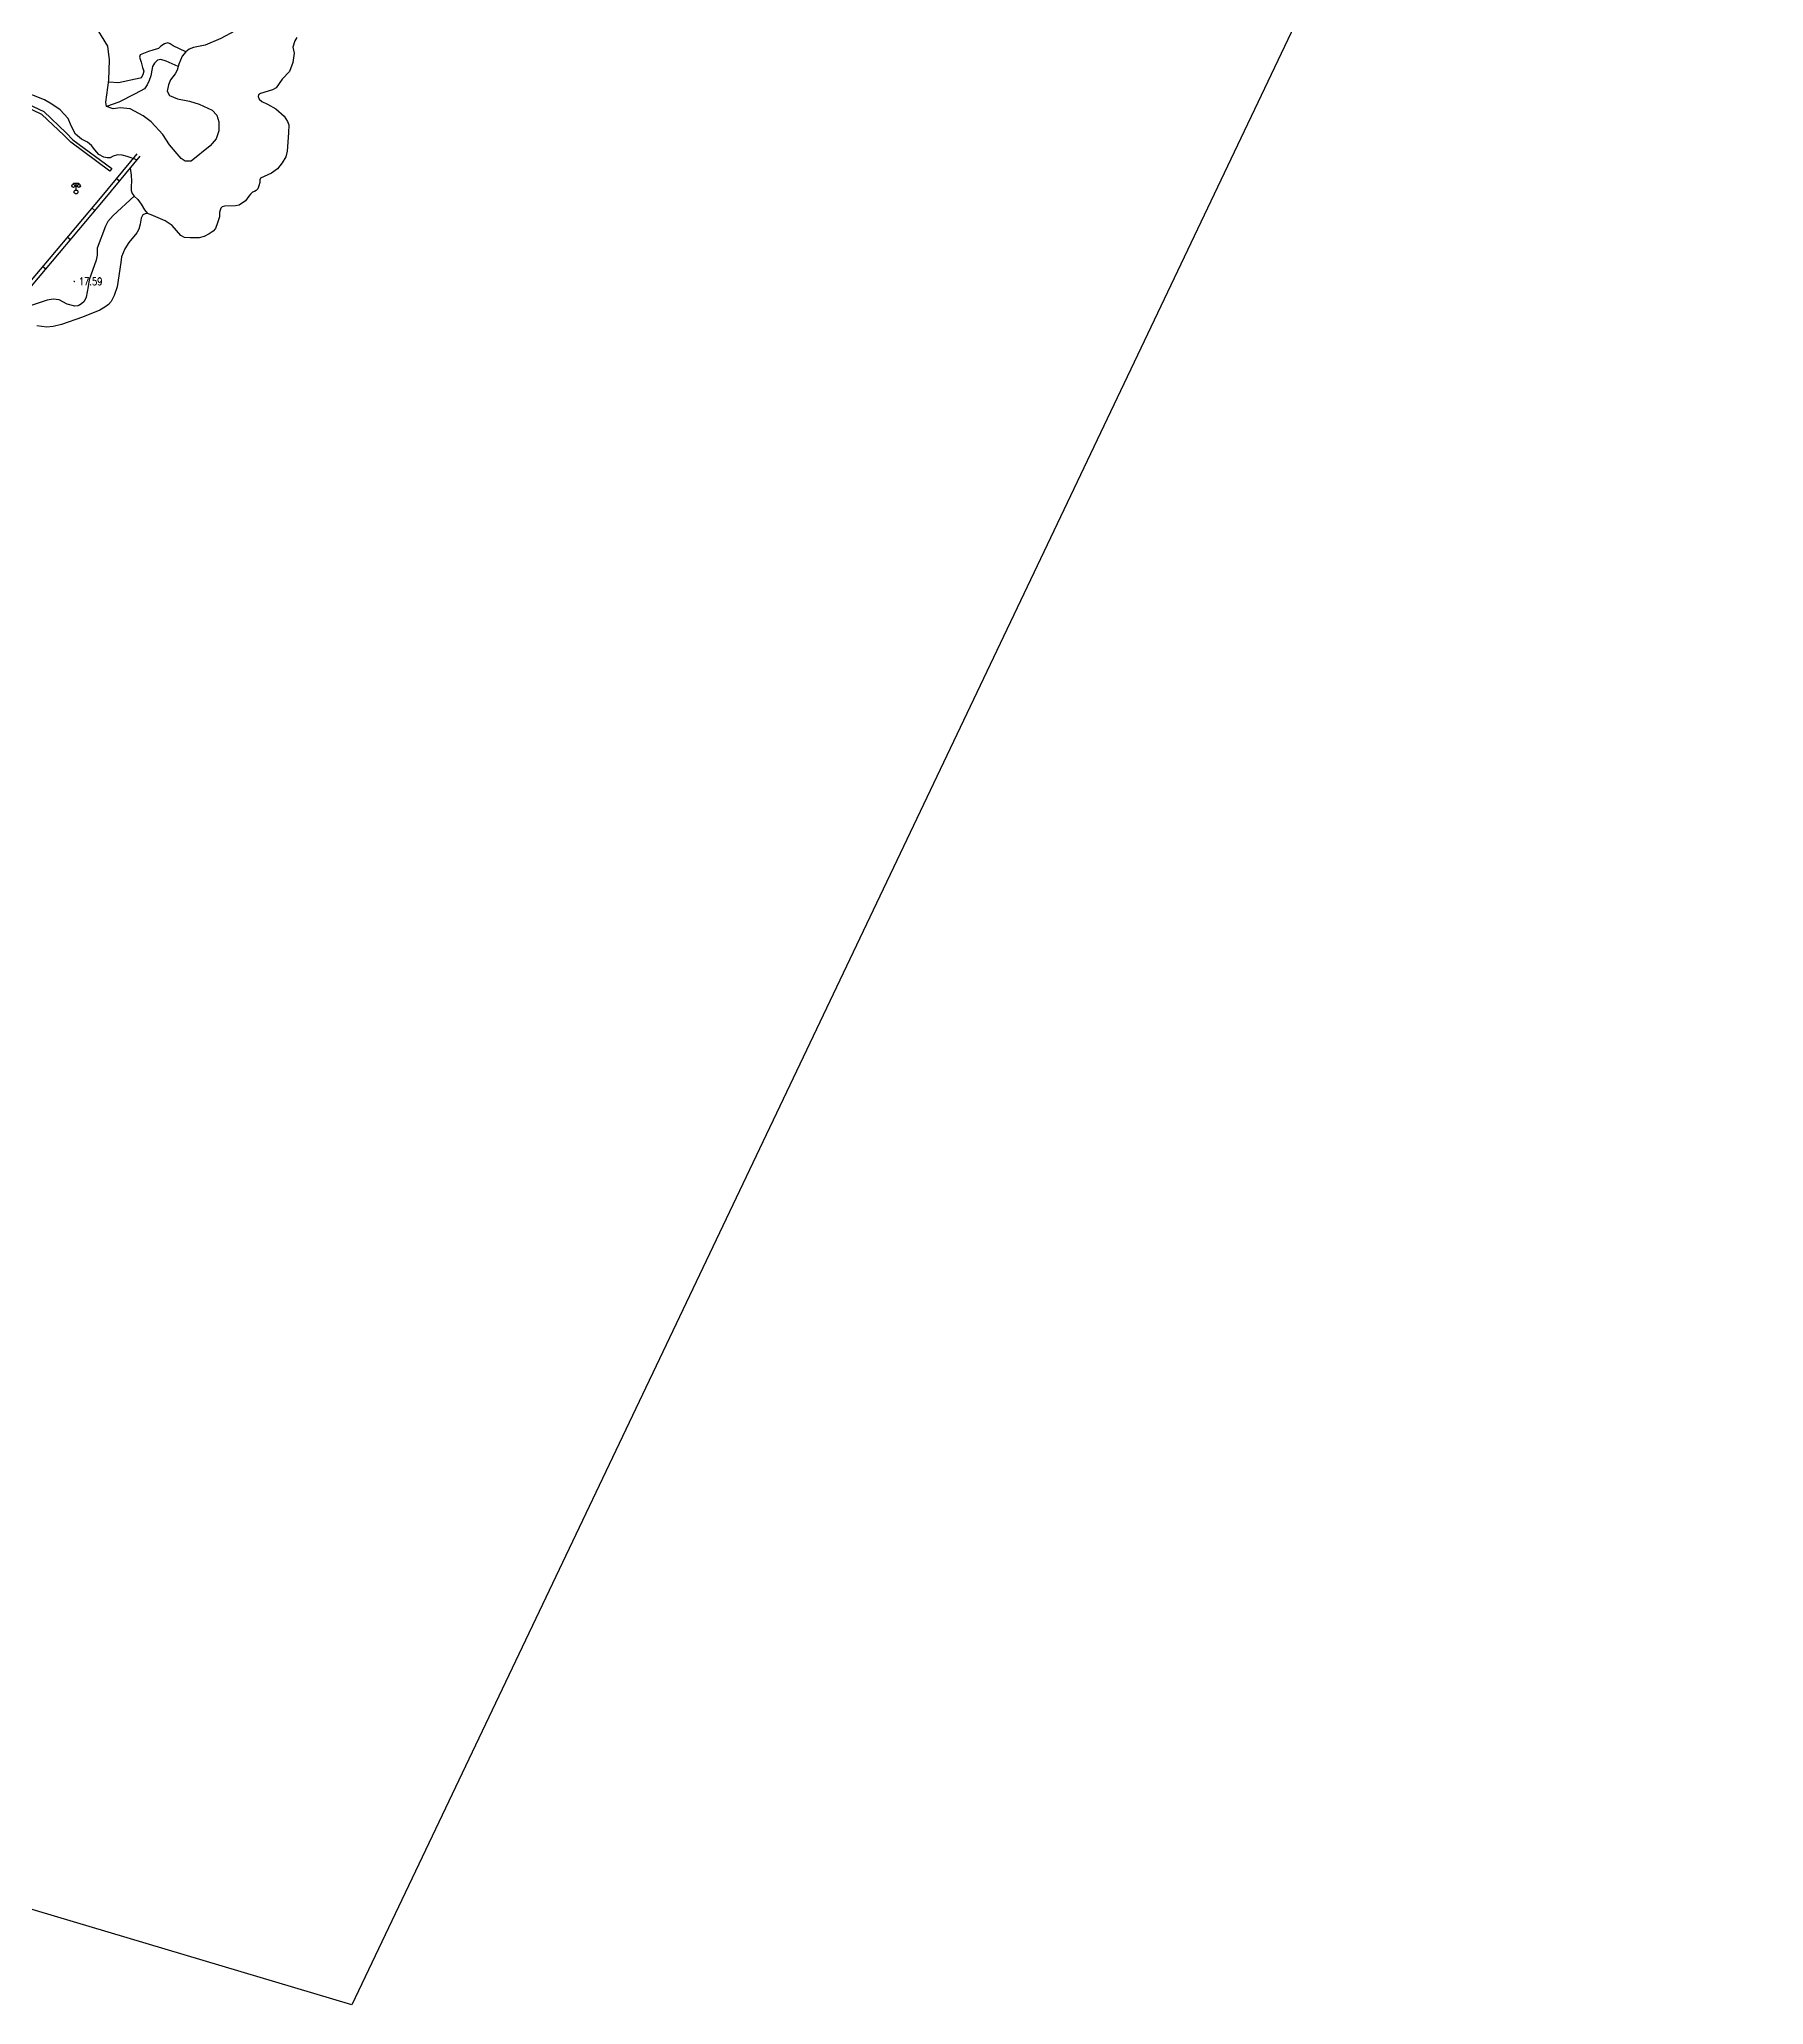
# Model space of a CAD drawing. Extents: x 404846 to 408477, y 3390929 to 3392894.
# Drawn here: x 408026.5 to 408251.8, y 3390929.4 to 3391186.3 of the extents above; entities that cross this region are included whole.
import ezdxf
from ezdxf.enums import TextEntityAlignment as Align

# ---------------------------------------------------------------- set-up
doc = ezdxf.new("R2010")
doc.units = 0
doc.header["$LTSCALE"] = 0.5
doc.layers.get('0').update_dxf_attribs({"linetype": 'CONTINUOUS'})
for name, color, linetype in [('DLDW', 11, 'CONTINUOUS'), ('DMTZ', 3, 'CONTINUOUS'), ('GCD', 1, 'CONTINUOUS'), ('SXSS', 5, 'CONTINUOUS'), ('ZBTZ', 3, 'CONTINUOUS'), ('作业范围', 7, 'CONTINUOUS')]:
    doc.layers.add(name, color=color, linetype=linetype)
doc.styles.add('HZ', font='rs.shx', dxfattribs={"width": 0.8, "bigfont": 'hztxt.shx'})
doc.linetypes.add('1033B', pattern='A,1,[186,AAA.SHX,S=1,R=0,X=0,Y=0],1', length=2)
doc.linetypes.add('10411', pattern='A,2,[150,AAA.SHX,S=1,R=0,X=0,Y=1],2,[151,AAA.SHX,S=1,R=0,X=0,Y=3],1e-11', length=4)
doc.linetypes.add('10422', pattern='A,0.75,[150,AAA.SHX,S=0.5,R=0,X=0,Y=0.5],1.5,[177,AAA.SHX,S=1,R=0,X=0,Y=0.4],0.75', length=3)
doc.linetypes.add('1161', pattern='A,0,[149,AAA.SHX,S=0.15,R=0,X=0,Y=0],-1.6', length=1.6)

# ---------------------------------------------------------------- blocks, each defined once
blk = doc.blocks.new('gc097')
for p, q in [((-0.7, 2), (-0.7, 2.3)), ((-0.7, 2.3), (0.7, 2.3)), ((0, 0.5), (0, 2.3)), ((0.7, 2.3), (0.7, 2))]:
    blk.add_line(p, q)
for centre, radius in [((-0.7, 1.6), 0.4), ((0, 0), 0.5), ((0.73, 1.6), 0.4)]:
    blk.add_circle(centre, radius)
blk = doc.blocks.new('GC200')
at = {"linetype": 'Continuous', "const_width": 0.2, "flags": 128}
blk.add_lwpolyline([(-0.1, 0, 1), (0.1, 0, 1)], format="xyb", close=True, dxfattribs=at)

msp = doc.modelspace()

# ---------------------------------------------------------------- linework, layer by layer
at = {"layer": 'DMTZ', "linetype": '1033B', "flags": 128}
for points, elevation in [([(408056.945, 3391192.999), (408057.615, 3391193.237), (408059.356, 3391193.511), (408060.699, 3391193.303), (408061.04, 3391192.625), (408060.603, 3391191.875), (408059.007, 3391191.319), (408057.026, 3391191.03), (408055.808, 3391190.63), (408055.144, 3391190.19), (408053.777, 3391189.184), (408053.02, 3391188.311), (408052.643, 3391187.736), (408050.207, 3391186.418), (408048.184, 3391185.556), (408046.657, 3391185.235), (408046.1, 3391185.029), (408045.647, 3391184.659), (408045.174, 3391184.12), (408044.716, 3391183.053), (408044.498, 3391182.287), (408044.247, 3391181.781), (408043.653, 3391181.035), (408043.386, 3391180.37), (408043.204, 3391179.534), (408043.488, 3391178.969), (408044.564, 3391178.518), (408046.121, 3391178.239), (408047.393, 3391177.818), (408049.074, 3391177.073), (408049.697, 3391176.396), (408049.967, 3391175.507), (408049.955, 3391174.334), (408049.618, 3391173.317), (408048.844, 3391172.398), (408046.35, 3391170.401), (408045.547, 3391170.385), (408045.053, 3391170.737), (408043.53, 3391172.509), (408042.628, 3391173.885), (408041.108, 3391175.512), (408040.065, 3391176.326), (408038.385, 3391177.211), (408037.072, 3391177.364), (408036.127, 3391177.206), (408035.295, 3391177.529), (408035.196, 3391178.078), (408035.6, 3391180.974), (408035.647, 3391183.628), (408035.466, 3391185.424), (408034.644, 3391186.79), (408033.987, 3391187.826), (408033.334, 3391188.586), (408032.549, 3391188.936)], 25.976), ([(408045.647, 3391184.659), (408043.985, 3391185.451), (408043.615, 3391185.736), (408043.301, 3391185.84), (408042.869, 3391185.727), (408042.389, 3391185.399), (408042.056, 3391185.092), (408041.321, 3391184.895), (408040.752, 3391184.713), (408040.343, 3391184.525), (408039.691, 3391184.301), (408039.588, 3391183.988), (408039.812, 3391183.334), (408040.001, 3391182.645), (408040.155, 3391182.129), (408040.023, 3391181.662), (408039.808, 3391181.292), (408039.676, 3391181.243), (408036.833, 3391180.631), (408035.56, 3391180.693)], 27.817)]:
    msp.add_lwpolyline(points, dxfattribs=dict(at, elevation=elevation))
at = {"layer": 'DMTZ', "linetype": '10411', "elevation": 17.778, "flags": 128}
msp.add_lwpolyline([(408038.894, 3391165.828), (408036.149, 3391163.274), (408035.462, 3391162.509), (408035.134, 3391161.894), (408034.054, 3391159.006), (408034.056, 3391158.075), (408033.933, 3391157.453), (408033.03, 3391154.851), (408032.869, 3391153.99), (408032.635, 3391152.594), (408032.362, 3391152.02), (408031.996, 3391151.727), (408031.573, 3391151.452), (408031.151, 3391151.427), (408030.143, 3391151.699), (408029.11, 3391152.27), (408028.321, 3391152.324), (408027.536, 3391152.211), (408025.165, 3391151.44), (408023.927, 3391151.457), (408023.275, 3391151.3), (408022.84, 3391150.926), (408020.198, 3391149.379), (408019.107, 3391149.266), (408015.096, 3391149.998)], dxfattribs=at)
at = {"layer": 'SXSS', "linetype": 'Continuous'}
for p, q in [((408036.97, 3391167.759), (408036.583, 3391168.076)), ((408033.778, 3391163.91), (408033.396, 3391164.232)), ((408030.56, 3391160.084), (408030.177, 3391160.406)), ((408027.34, 3391156.258), (408026.958, 3391156.581))]:
    msp.add_line(p, q, dxfattribs=at)
at = {"layer": 'SXSS', "linetype": 'Continuous', "flags": 128}
for points, elevation in [([(408060.137, 3391186.555), (408059.901, 3391186.102), (408059.642, 3391185.275), (408059.784, 3391184.514), (408059.633, 3391183.27), (408059.179, 3391182.121), (408058.25, 3391181.119), (408057.466, 3391179.977), (408056.957, 3391179.717), (408055.387, 3391179.228), (408055.132, 3391179.047), (408055.078, 3391178.857), (408055.243, 3391178.471), (408055.565, 3391178.197), (408056.327, 3391177.846), (408057.413, 3391177.221), (408058.49, 3391176.264), (408058.908, 3391175.581), (408059.085, 3391175.14)], 15.287), ([(408023.64, 3391178.491), (408027.081, 3391176.866), (408030.011, 3391174.078), (408030.894, 3391173.191), (408035.961, 3391169.405), (408035.704, 3391169.06), (408030.611, 3391172.864), (408029.71, 3391173.77), (408026.834, 3391176.506), (408023.477, 3391178.091)], 19.098), ([(408059.085, 3391175.14), (408059.04, 3391174.102), (408058.884, 3391171.711), (408058.702, 3391170.94), (408058.22, 3391170.147), (408057.605, 3391169.398), (408056.822, 3391168.802), (408055.877, 3391168.382), (408055.394, 3391168.176), (408055.299, 3391167.963), (408055.292, 3391167.574), (408055.198, 3391167.141), (408055.052, 3391166.774), (408054.854, 3391166.546), (408054.613, 3391166.407), (408054.371, 3391166.34), (408054.086, 3391166.068), (408053.873, 3391165.796), (408053.457, 3391165.202), (408052.615, 3391164.65), (408052.148, 3391164.558), (408050.706, 3391164.491), (408050.405, 3391164.397), (408050.234, 3391164.242), (408050.124, 3391163.985), (408050.044, 3391163.669), (408050.023, 3391163.09), (408049.79, 3391162.312), (408049.506, 3391161.6), (408049.205, 3391161.238), (408048.693, 3391160.868), (408048.034, 3391160.544), (408047.383, 3391160.349), (408046.188, 3391160.354), (408045.448, 3391160.404), (408044.993, 3391160.653), (408043.87, 3391161.978), (408042.949, 3391162.581), (408041.109, 3391163.369), (408040.647, 3391163.522), (408040.339, 3391163.478), (408040.032, 3391163.36), (408039.813, 3391162.919), (408039.66, 3391162.164), (408039.493, 3391161.511), (408039.23, 3391161.012), (408038.185, 3391159.771), (408037.66, 3391158.921), (408037.245, 3391157.888), (408037.144, 3391157.141), (408036.682, 3391153.977), (408036.296, 3391152.813), (408035.873, 3391152.05), (408035.523, 3391151.654), (408035.076, 3391151.288), (408034.393, 3391150.896), (408032.138, 3391149.971), (408029.377, 3391149.013), (408028.305, 3391148.772), (408027.498, 3391148.703), (408026.179, 3391148.847)], 15.331)]:
    msp.add_lwpolyline(points, dxfattribs=dict(at, elevation=elevation))
at = {"layer": 'SXSS', "linetype": '10422', "elevation": 21.243, "flags": 128}
msp.add_lwpolyline([(408013.876, 3391153.276), (408024.307, 3391153.436), (408027.835, 3391157.62), (408034.721, 3391165.809), (408039.279, 3391171.359)], dxfattribs=at)
at = {"layer": 'SXSS', "color": 7, "linetype": 'Continuous', "elevation": 21.243, "flags": 128}
msp.add_lwpolyline([(408013.884, 3391152.776), (408024.542, 3391152.94), (408028.217, 3391157.298), (408035.106, 3391165.489), (408039.665, 3391171.042)], dxfattribs=at)
at = {"layer": 'ZBTZ', "linetype": '1161', "flags": 128}
for points, elevation in [([(408039.26, 3391170.549), (408037.967, 3391171), (408037.309, 3391171.187), (408036.697, 3391171.196), (408036.15, 3391171.021), (408035.776, 3391170.811), (408035.349, 3391170.823), (408034.908, 3391170.921), (408034.278, 3391171.264), (408033.749, 3391171.862), (408033.338, 3391172.443), (408032.781, 3391172.886), (408032.002, 3391173.276), (408031.219, 3391173.913), (408030.645, 3391175.017), (408030.253, 3391175.981), (408029.229, 3391177.083), (408028.118, 3391177.844), (408027.17, 3391178.41), (408020.945, 3391180.825), (408015.895, 3391182.828), (408015.173, 3391183.414), (408014.092, 3391184.448), (408008.99, 3391190.812), (408008.242, 3391192.67), (408008.322, 3391193.525), (408008.234, 3391194.076), (408007.963, 3391194.495), (408007.175, 3391194.934), (408005.851, 3391195.328), (408004.382, 3391195.864), (408003.331, 3391196.671), (408002.752, 3391197.543), (408002.655, 3391198.214), (408003.62, 3391199.428), (408003.906, 3391200.333), (408003.878, 3391200.805), (408003.72, 3391201.316), (408003.361, 3391201.643), (408002.75, 3391201.729), (408001.886, 3391201.577), (408001.243, 3391201.673), (408000.225, 3391202.492), (407999.57, 3391203.337), (407998.679, 3391204.222), (407997.739, 3391204.838), (407996.436, 3391205.427), (407995.823, 3391205.621), (407993.08, 3391206.24), (407991.71, 3391206.389), (407990.724, 3391206.523), (407989.852, 3391206.799), (407989.009, 3391207.172), (407988.613, 3391207.404), (407988.09, 3391207.999), (407987.846, 3391209.171)], 19.897), ([(408044.63, 3391182.749), (408043.064, 3391183.455), (408042.381, 3391183.658), (408041.958, 3391183.586), (408041.53, 3391183.212), (408041.27, 3391182.781), (408041.214, 3391182.26), (408041.068, 3391181.534), (408040.844, 3391180.927), (408040.605, 3391180.349), (408040.233, 3391179.862), (408039.024, 3391179.183), (408036.882, 3391178.109), (408035.295, 3391177.529)], 24.925), ([(408038.381, 3391169.479), (408038.499, 3391168.56), (408038.529, 3391167.78), (408038.509, 3391167.064), (408038.481, 3391166.544), (408038.641, 3391166.153), (408038.894, 3391165.828), (408039.352, 3391165.386), (408039.796, 3391164.754), (408040.235, 3391164.025), (408040.647, 3391163.522)], 17.866)]:
    msp.add_lwpolyline(points, dxfattribs=dict(at, elevation=elevation))
at = {"layer": '作业范围'}
msp.add_lwpolyline([(408477.137, 3391790.398), (408067.337, 3390929.379), (404846.358, 3391888.38), (405152.269, 3392894.287)], close=True, dxfattribs=at)

# ---------------------------------------------------------------- block references
at = {"layer": 'DLDW', "linetype": 'Continuous', "xscale": 0.5, "yscale": 0.5}
msp.add_blockref('gc097', (408031.295, 3391166.356, 19.083), dxfattribs=at)
at = {"layer": 'GCD', "linetype": 'Continuous'}
ref = msp.add_blockref('GC200', (408031.062, 3391154.657, 17.589), dxfattribs=dict(at, xscale=0.5, yscale=0.5, zscale=0.5))
ref.add_attrib('height', '17.59', dxfattribs={"linetype": 'Continuous', "height": 1, "style": 'HZ', "width": 0.8}).set_placement((408031.662, 3391154.657, 17.589), align=Align.MIDDLE_LEFT)

doc.saveas('drawing.dxf')
